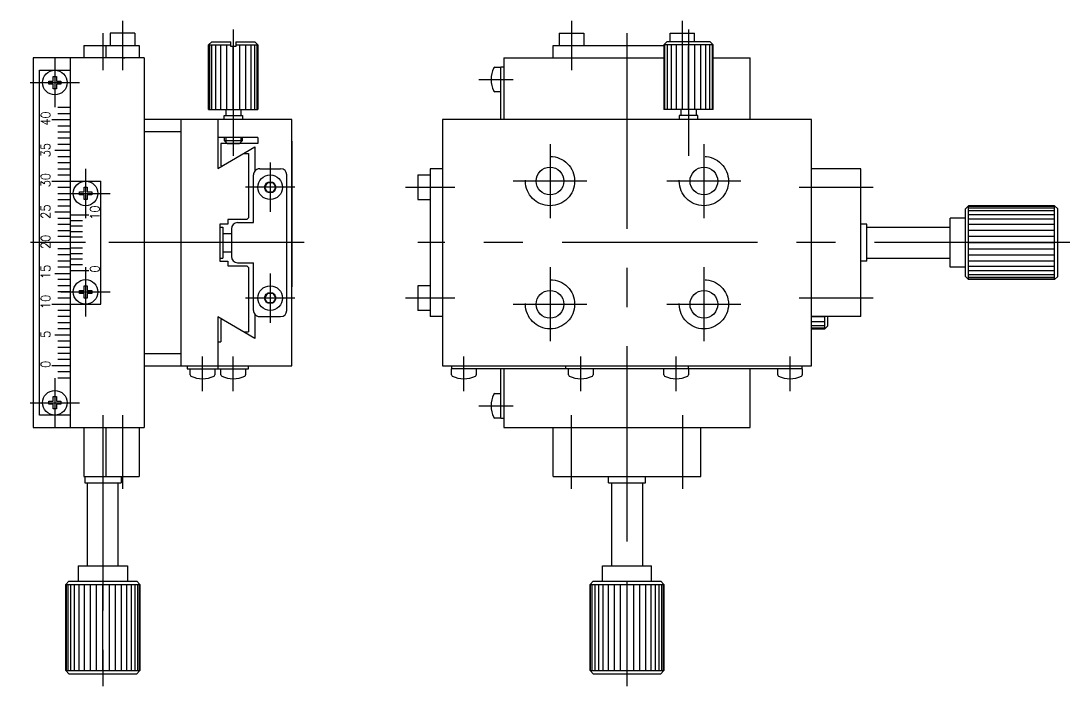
# Model space of a CAD drawing. Extents: x -146 to 241, y -146 to 101.
# Drawn here: x 70.7 to 241.2, y -72 to 36 of the extents above; entities that cross this region are included whole.
import ezdxf

# ---------------------------------------------------------------- set-up
doc = ezdxf.new("R2010")
doc.units = 0
doc.linetypes.add('CENTER', pattern=[50.8, 31.75, -6.35, 6.35, -6.35])
doc.linetypes.add('DASHED', pattern=[19.05, 12.7, -6.35])
doc.layers.get('0').update_dxf_attribs({"linetype": 'CONTINUOUS'})
doc.layers.add('CENTER', color=1, linetype='CENTER')
doc.styles.add('CONVERTER_1', font='txt.shx', dxfattribs={"width": 0.9})

# ---------------------------------------------------------------- blocks, each defined once
blk = doc.blocks.new('*U2')
at = {"color": 7, "linetype": 'CONTINUOUS', "style": 'CONVERTER_1', "width": 0.9}
blk.add_text('40', height=1.5, rotation=90, dxfattribs=at).set_placement((75.49, 18.99))
blk = doc.blocks.new('*U3')
at = {"color": 7, "linetype": 'CONTINUOUS', "style": 'CONVERTER_1', "width": 0.9}
blk.add_text('35', height=1.5, rotation=90, dxfattribs=at).set_placement((75.49, 13.88))
blk = doc.blocks.new('*U4')
at = {"color": 7, "linetype": 'CONTINUOUS', "style": 'CONVERTER_1', "width": 0.9}
blk.add_text('30', height=1.5, rotation=90, dxfattribs=at).set_placement((75.49, 8.99))
blk = doc.blocks.new('*U5')
at = {"color": 7, "linetype": 'CONTINUOUS', "style": 'CONVERTER_1', "width": 0.9}
blk.add_text('25', height=1.5, rotation=90, dxfattribs=at).set_placement((75.49, 3.88))
blk = doc.blocks.new('*U6')
at = {"color": 7, "linetype": 'CONTINUOUS', "style": 'CONVERTER_1', "width": 0.9}
blk.add_text('20', height=1.5, rotation=90, dxfattribs=at).set_placement((75.49, -1.01))
blk = doc.blocks.new('*U7')
at = {"color": 7, "linetype": 'CONTINUOUS', "style": 'CONVERTER_1', "width": 0.9}
blk.add_text('15', height=1.5, rotation=90, dxfattribs=at).set_placement((75.49, -5.9))
blk = doc.blocks.new('*U8')
at = {"color": 7, "linetype": 'CONTINUOUS', "style": 'CONVERTER_1', "width": 0.9}
blk.add_text('10', height=1.5, rotation=90, dxfattribs=at).set_placement((75.49, -10.79))
blk = doc.blocks.new('*U9')
at = {"color": 7, "linetype": 'CONTINUOUS', "style": 'CONVERTER_1', "width": 0.9}
blk.add_text('5', height=1.5, rotation=90, dxfattribs=at).set_placement((75.49, -15.45))
blk = doc.blocks.new('*U10')
at = {"color": 7, "linetype": 'CONTINUOUS', "style": 'CONVERTER_1', "width": 0.9}
blk.add_text('0', height=1.5, rotation=90, dxfattribs=at).set_placement((75.49, -20.34))
blk = doc.blocks.new('*U11')
at = {"color": 7, "linetype": 'CONTINUOUS', "style": 'CONVERTER_1', "width": 0.9}
blk.add_text('0', height=1.5, rotation=90, dxfattribs=at).set_placement((83.49, -4.84))
blk = doc.blocks.new('*U12')
at = {"color": 7, "linetype": 'CONTINUOUS', "style": 'CONVERTER_1', "width": 0.9}
blk.add_text('10', height=1.5, rotation=90, dxfattribs=at).set_placement((83.49, 3.71))

msp = doc.modelspace()

# ---------------------------------------------------------------- linework, layer by layer
at = {"color": 7, "linetype": 'CONTINUOUS'}
for p, q in [((85.24, 34), (85.24, 32)), ((87.24, 34), (85.24, 34)), ((89.24, 34), (87.24, 34)), ((89.24, 34), (89.24, 32)), ((101.74, 32.64), (101.24, 32.14)), ((101.74, 32.64), (104.84, 32.64)), ((104.84, 31.84), (104.84, 32.64)), ((105.64, 32.64), (105.64, 31.84)), ((105.64, 32.64), (108.74, 32.64)), ((109.24, 32.14), (108.74, 32.64)), ((158.22, 34), (158.22, 32)), ((158.22, 34), (162.22, 34)), ((162.22, 34), (162.22, 32)), ((175.22, 32.14), (175.72, 32.64)), ((182.72, 32.64), (175.72, 32.64)), ((176.22, 32.64), (176.22, 34)), ((176.22, 34), (180.22, 34)), ((180.22, 32.64), (180.22, 34)), ((182.72, 32.64), (183.22, 32.14)), ((80.94, 32), (87.24, 32)), ((80.94, 32), (80.94, 30)), ((80.94, 32), (80.94, 30)), ((84.54, 32), (84.54, 30)), ((87.24, 32), (89.94, 32)), ((89.94, 32), (89.94, 30)), ((101.24, 21.64), (101.24, 32.14)), ((101.24, 32.14), (104.84, 32.14)), ((101.37, 32.14), (101.37, 21.64)), ((101.77, 21.64), (101.77, 32.14)), ((102.41, 21.64), (102.41, 32.14)), ((103.24, 21.64), (103.24, 32.14)), ((104.2, 21.64), (104.2, 32.14)), ((105.24, 31.84), (104.84, 31.84)), ((105.24, 21.64), (105.24, 31.84)), ((105.64, 31.84), (105.24, 31.84)), ((105.64, 32.14), (109.24, 32.14)), ((106.27, 32.14), (106.27, 21.64)), ((107.24, 32.14), (107.24, 21.64)), ((108.07, 32.14), (108.07, 21.64)), ((108.7, 32.14), (108.7, 21.64)), ((109.1, 21.64), (109.1, 32.14)), ((109.24, 32.14), (109.24, 21.64)), ((157.22, 32), (175.22, 32)), ((157.22, 30), (157.22, 32)), ((175.22, 32.14), (175.22, 21.64)), ((183.22, 32.14), (175.22, 32.14)), ((175.36, 21.64), (175.36, 32.14)), ((175.76, 32.14), (175.76, 21.64)), ((176.4, 32.14), (176.4, 21.64)), ((177.22, 32.14), (177.22, 21.64)), ((178.19, 32.14), (178.19, 21.64)), ((179.22, 21.64), (179.22, 31.84)), ((180.26, 21.64), (180.26, 32.14)), ((181.22, 21.64), (181.22, 32.14)), ((182.05, 21.64), (182.05, 32.14)), ((182.69, 21.64), (182.69, 32.14)), ((183.09, 32.14), (183.09, 21.64)), ((183.22, 21.64), (183.22, 32.14)), ((72.74, 30), (72.74, -30)), ((90.74, 30), (72.74, 30)), ((78.74, 30), (78.74, 17.5)), ((87.24, 30), (80.94, 30)), ((89.94, 30), (87.04, 30)), ((87.24, 30), (87.24, 30)), ((87.34, 30), (87.64, 30)), ((88.04, 30), (87.34, 30)), ((90.74, 30), (89.94, 30)), ((90.74, 30), (90.74, -30)), ((149.22, 30), (157.22, 30)), ((149.22, 30), (149.22, 20)), ((157.22, 30), (175.22, 30)), ((183.22, 30), (189.22, 30)), ((189.22, 20), (189.22, 30)), ((73.74, -28), (73.74, 28)), ((73.74, 28), (78.74, 28)), ((147.73, 28.5), (148.72, 28.5)), ((148.72, 20), (148.72, 28.5)), ((149.22, 28.5), (148.72, 28.5)), ((75.24, 25.75), (75.24, 26.25)), ((75.24, 26.25), (75.99, 26.25)), ((75.99, 25.75), (75.24, 25.75)), ((75.99, 26.25), (75.99, 27)), ((75.99, 27), (76.49, 27)), ((75.99, 25), (75.99, 25.75)), ((76.49, 27), (76.49, 26.25)), ((76.49, 26.25), (77.24, 26.25)), ((77.24, 25.75), (76.49, 25.75)), ((76.49, 25.75), (76.49, 25)), ((77.24, 26.25), (77.24, 25.75)), ((76.49, 25), (75.99, 25)), ((148.72, 24.5), (147.73, 24.5)), ((76.74, 22), (78.74, 22)), ((76.74, 21), (78.74, 21)), ((101.24, 21.64), (101.37, 21.64)), ((101.37, 21.64), (104.01, 21.64)), ((103.74, 20.64), (106.74, 20.64)), ((103.74, 20), (103.74, 20.64)), ((104.01, 21.64), (105.24, 21.64)), ((104.01, 21.64), (104.01, 20.64)), ((105.24, 21.64), (106.46, 21.64)), ((106.46, 21.64), (109.24, 21.64)), ((106.46, 21.64), (106.46, 20.64)), ((106.74, 20.64), (106.74, 20)), ((178, 21.64), (175.22, 21.64)), ((180.72, 20.64), (177.72, 20.64)), ((177.72, 20.64), (177.72, 20)), ((178, 21.64), (178, 20.64)), ((179.22, 21.64), (178, 21.64)), ((180.45, 21.64), (179.22, 21.64)), ((183.09, 21.64), (180.45, 21.64)), ((180.45, 21.64), (180.45, 20.64)), ((180.72, 20), (180.72, 20.64)), ((183.22, 21.64), (183.09, 21.64)), ((75.74, 20), (78.74, 20)), ((76.74, 19), (78.74, 19)), ((102.74, 20), (90.74, 20)), ((90.74, 20), (90.74, -20)), ((96.74, 20), (96.74, -20)), ((114.74, 20), (102.74, 20)), ((102.74, 20), (102.74, 17)), ((114.74, -20), (114.74, 20)), ((149.22, 20), (139.22, 20)), ((139.22, 20), (139.22, 12)), ((189.22, 20), (149.22, 20)), ((199.22, 20), (189.22, 20)), ((199.22, 12), (199.22, 20)), ((76.74, 18), (78.74, 18)), ((78.74, 17.5), (78.74, 7.5)), ((96.74, 18), (90.74, 18)), ((103.24, 17.1), (102.74, 17.1)), ((109.24, 17.1), (103.24, 17.1)), ((103.74, 17.1), (103.24, 17.1)), ((103.74, 17.1), (103.74, 16.6)), ((104.01, 17.1), (103.74, 17.1)), ((105.24, 17.1), (104.01, 17.1)), ((107.74, 17.1), (104.74, 17.1)), ((106.74, 17.1), (106.46, 17.1)), ((106.74, 16.6), (106.74, 17.1)), ((109.24, 17.1), (109.24, 16.1)), ((76.74, 17), (78.74, 17)), ((76.74, 16), (78.74, 16)), ((102.74, 17), (102.74, 12.07)), ((102.74, 16), (102.74, 12.5)), ((102.74, 12.07), (108.74, 15.54)), ((109.24, 16.1), (103.24, 16.1)), ((103.24, 16.1), (103.24, 12.5)), ((103.74, 16.6), (104.24, 16.1)), ((103.74, 16.6), (106.74, 16.6)), ((105.24, 16.1), (103.74, 16.1)), ((104.24, 16.1), (106.24, 16.1)), ((107.24, 16.1), (105.24, 16.1)), ((106.24, 16.1), (106.74, 16.6)), ((108.74, 15.54), (108.74, 11.6)), ((114.74, 16.5), (114.74, 8.5)), ((76.24, 15), (78.74, 15)), ((76.74, 14), (78.74, 14)), ((106.94, 14.5), (107.74, 14.5)), ((107.74, 14.5), (107.74, 4.05)), ((76.74, 13), (78.74, 13)), ((76.74, 12), (78.74, 12)), ((103.24, 12.5), (103.48, 12.5)), ((109.54, 12), (112.94, 12)), ((137.22, 12), (137.22, -12)), ((139.22, 12), (137.22, 12)), ((139.22, 12), (139.22, -20)), ((207.22, 12), (199.22, 12)), ((199.22, 10), (199.22, 12)), ((207.22, 2.5), (207.22, 12)), ((76.74, 11), (78.74, 11)), ((108.54, 3.25), (108.54, 11)), ((113.94, -11), (113.94, 11)), ((135.22, 11), (137.22, 11)), ((135.22, 11), (135.22, 7)), ((75.74, 10), (83.74, 10)), ((76.74, 9), (78.74, 9)), ((80.99, 9), (81.49, 9)), ((80.99, 8.25), (80.99, 9)), ((81.49, 9), (81.49, 8.25)), ((83.74, -10), (83.74, 10)), ((110.79, 9.78), (110.34, 9)), ((110.79, 8.22), (110.34, 9)), ((110.79, 9.78), (111.69, 9.78)), ((111.69, 9.78), (112.14, 9)), ((112.14, 9), (111.69, 8.22)), ((199.22, 4), (199.22, 10)), ((76.74, 8), (78.74, 8)), ((76.74, 7), (78.74, 7)), ((78.74, 7.5), (78.74, -6.5)), ((80.24, 8.25), (80.99, 8.25)), ((80.24, 7.75), (80.24, 8.25)), ((80.99, 7.75), (80.24, 7.75)), ((80.99, 7), (80.99, 7.75)), ((81.49, 7), (80.99, 7)), ((81.49, 8.25), (82.24, 8.25)), ((81.49, 7.75), (81.49, 7)), ((82.24, 7.75), (81.49, 7.75)), ((82.24, 8.25), (82.24, 7.75)), ((111.69, 8.22), (110.79, 8.22)), ((114.74, 8.5), (114.74, -7.19)), ((135.22, 7), (137.22, 7)), ((76.74, 6), (78.74, 6)), ((199.22, 4), (199.22, 6)), ((224.72, 6), (224.22, 5.5)), ((224.22, -5.5), (224.22, 5.5)), ((224.72, 6), (238.72, 6)), ((238.72, 6), (224.72, 6)), ((224.72, 0), (224.72, 6)), ((224.72, 5.91), (238.72, 5.91)), ((224.72, 5.64), (238.72, 5.64)), ((224.72, 5.2), (238.72, 5.2)), ((238.72, 6), (239.22, 5.5)), ((238.72, 0), (238.72, 6)), ((239.22, 2), (239.22, 5.5)), ((76.24, 5), (78.74, 5)), ((76.74, 4), (78.74, 4)), ((78.74, 4.5), (81.74, 4.5)), ((78.74, 3.6), (80.74, 3.6)), ((104.34, 3.75), (104.34, 3)), ((107.44, 3.75), (104.34, 3.75)), ((107.74, 4.05), (107.44, 3.75)), ((199.22, 3), (199.22, 4)), ((224.22, 4), (221.72, 4)), ((224.22, 4), (221.72, 4)), ((221.72, -4), (221.72, 4)), ((221.72, 2.5), (221.72, 4)), ((224.22, -4), (224.22, 4)), ((224.72, 4.6), (238.72, 4.6)), ((224.72, 3.86), (238.72, 3.86)), ((76.74, 3), (78.74, 3)), ((76.74, 2), (78.74, 2)), ((80.74, 2.7), (78.74, 2.7)), ((78.74, 1.8), (80.74, 1.8)), ((104.34, 3), (103.04, 3)), ((103.04, 3), (103.04, 2.5)), ((103.04, 2.5), (103.54, 2.5)), ((103.04, 2.5), (103.04, -2.5)), ((103.54, 2.5), (103.54, 1.5)), ((104.94, 2.25), (104.94, 1.5)), ((105.94, 3.25), (108.54, 3.25)), ((199.22, 2.5), (199.22, 3)), ((199.22, -2.5), (199.22, 2.5)), ((208.22, 3), (207.22, 3)), ((207.22, -2.5), (207.22, 2.5)), ((208.22, 2.5), (208.22, 3)), ((208.22, 2.5), (221.72, 2.5)), ((208.22, -2.5), (208.22, 2.5)), ((224.72, 3), (238.72, 3)), ((224.72, 2.02), (238.72, 2.02)), ((239.22, -2), (239.22, 2)), ((78.74, 1), (76.74, 1)), ((80.74, 0.9), (78.74, 0.9)), ((103.54, 1.5), (104.94, 1.5)), ((103.54, 1.5), (103.54, -1.5)), ((104.94, 1.5), (104.94, -1.5)), ((224.72, 1.04), (238.72, 1.04)), ((78.74, 0), (75.74, 0)), ((78.74, -1), (76.74, -1)), ((81.24, 0), (78.74, 0)), ((80.74, -0.9), (78.74, -0.9)), ((103.54, -1.5), (104.94, -1.5)), ((103.54, -1.5), (103.54, -2.5)), ((104.94, -1.5), (104.94, -2.25)), ((224.72, 0), (238.72, 0)), ((224.72, -1.04), (224.72, 0)), ((238.72, -1.04), (224.72, -1.04)), ((224.72, -2.02), (224.72, -1.04)), ((238.72, -1.04), (238.72, 0)), ((238.72, -2.02), (238.72, -1.04)), ((78.74, -2), (76.74, -2)), ((78.74, -3), (76.74, -3)), ((80.74, -1.8), (78.74, -1.8)), ((80.74, -2.7), (78.74, -2.7)), ((103.04, -2.5), (103.04, -3)), ((103.04, -2.5), (103.54, -2.5)), ((103.04, -3), (104.34, -3)), ((104.34, -3), (104.34, -3.75)), ((105.94, -3.25), (108.54, -3.25)), ((108.54, -11), (108.54, -3.25)), ((199.22, -3), (199.22, -2.5)), ((199.22, -4), (199.22, -3)), ((207.22, -3), (207.22, -2.5)), ((207.22, -12), (207.22, -3)), ((208.22, -3), (207.22, -3)), ((208.22, -2.5), (221.72, -2.5)), ((208.22, -3), (208.22, -2.5)), ((238.72, -2.02), (224.72, -2.02)), ((224.72, -3), (224.72, -2.02)), ((238.72, -3), (224.72, -3)), ((224.72, -3.86), (224.72, -3)), ((238.72, -3), (238.72, -2.02)), ((238.72, -3.86), (238.72, -3)), ((239.22, -2.2), (239.22, -2)), ((239.22, -5.5), (239.22, -2.2)), ((76.24, -5), (78.74, -5)), ((78.74, -4), (76.74, -4)), ((80.74, -3.6), (78.74, -3.6)), ((78.74, -4.5), (81.74, -4.5)), ((104.34, -3.75), (107.44, -3.75)), ((107.74, -4.05), (107.44, -3.75)), ((107.74, -4.05), (107.74, -14.5)), ((199.22, -5), (199.22, -4)), ((199.22, -10), (199.22, -5)), ((224.22, -4), (221.72, -4)), ((238.72, -3.86), (224.72, -3.86)), ((224.72, -4.6), (224.72, -3.86)), ((238.72, -4.6), (224.72, -4.6)), ((224.72, -5.2), (224.72, -4.6)), ((238.72, -4.6), (238.72, -3.86)), ((238.72, -5.2), (238.72, -4.6)), ((78.74, -6), (76.74, -6)), ((78.74, -6.5), (78.74, -18.5)), ((224.22, -5.5), (224.72, -6)), ((238.72, -5.2), (224.72, -5.2)), ((224.72, -5.64), (224.72, -5.2)), ((238.72, -5.64), (224.72, -5.64)), ((224.72, -5.91), (224.72, -5.64)), ((238.72, -5.91), (224.72, -5.91)), ((224.72, -6), (224.72, -5.91)), ((238.72, -6), (224.72, -6)), ((238.72, -5.64), (238.72, -5.2)), ((238.72, -6), (239.22, -5.5)), ((238.72, -5.91), (238.72, -5.64)), ((238.72, -6), (238.72, -5.91)), ((78.74, -7), (76.74, -7)), ((78.74, -8), (76.74, -8)), ((80.24, -7.75), (80.99, -7.75)), ((80.24, -8.25), (80.24, -7.75)), ((80.99, -8.25), (80.24, -8.25)), ((80.99, -7), (81.49, -7)), ((80.99, -7.75), (80.99, -7)), ((80.99, -9), (80.99, -8.25)), ((81.49, -7), (81.49, -7.75)), ((81.49, -7.75), (82.24, -7.75)), ((81.49, -8.25), (81.49, -9)), ((82.24, -8.25), (81.49, -8.25)), ((82.24, -7.75), (82.24, -8.25)), ((110.79, -8.22), (110.34, -9)), ((110.79, -8.22), (111.69, -8.22)), ((111.69, -8.22), (112.14, -9)), ((137.22, -7), (135.22, -7)), ((135.22, -7), (135.22, -11)), ((75.74, -10), (83.74, -10)), ((78.74, -9), (76.74, -9)), ((81.49, -9), (80.99, -9)), ((110.79, -9.78), (110.34, -9)), ((111.69, -9.78), (110.79, -9.78)), ((112.14, -9), (111.69, -9.78)), ((199.22, -12), (199.22, -10)), ((78.74, -11), (76.74, -11)), ((108.74, -11.6), (108.74, -15.54)), ((137.22, -11), (135.22, -11)), ((78.74, -12), (76.74, -12)), ((78.74, -13), (76.74, -13)), ((102.74, -12.07), (102.74, -20.5)), ((108.74, -15.54), (102.74, -12.07)), ((103.24, -12.5), (103.24, -16.1)), ((103.48, -12.5), (103.24, -12.5)), ((109.54, -12), (112.94, -12)), ((139.22, -12), (137.22, -12)), ((207.22, -12), (199.22, -12)), ((199.22, -14), (199.22, -12)), ((199.22, -12), (201.36, -12)), ((199.22, -12.83), (201.36, -12.83)), ((199.22, -13.46), (201.36, -13.46)), ((201.36, -14), (201.36, -12)), ((201.86, -13.5), (201.36, -14)), ((201.86, -13.5), (201.86, -12)), ((78.74, -15), (76.24, -15)), ((78.74, -14), (76.74, -14)), ((106.94, -14.5), (107.74, -14.5)), ((201.36, -13.86), (199.22, -13.86)), ((199.22, -20), (199.22, -14)), ((199.22, -14), (201.36, -14)), ((78.74, -16), (76.74, -16)), ((78.74, -17), (76.74, -17)), ((102.74, -16.1), (103.24, -16.1)), ((78.74, -18), (76.74, -18)), ((78.74, -18.5), (78.74, -30)), ((90.74, -18), (96.74, -18)), ((78.74, -20), (75.74, -20)), ((78.74, -19), (76.74, -19)), ((90.74, -20), (114.74, -20)), ((97.74, -20), (97.74, -20.5)), ((100.74, -20), (102.24, -20)), ((107.74, -20.5), (107.74, -20)), ((139.22, -20), (149.22, -20)), ((140.72, -20), (140.72, -20.5)), ((149.22, -20), (187.72, -20)), ((159.22, -20), (159.22, -20.5)), ((179.22, -20), (187.72, -20)), ((179.22, -20.5), (179.22, -20)), ((187.72, -20), (199.22, -20)), ((187.72, -20), (199.22, -20)), ((197.72, -20.5), (197.72, -20)), ((78.74, -21), (76.74, -21)), ((78.74, -22), (76.74, -22)), ((97.74, -20.5), (102.74, -20.5)), ((98.24, -21.49), (98.24, -20.5)), ((102.24, -20.5), (102.24, -21.49)), ((102.74, -20.5), (103.24, -20.5)), ((103.24, -20.5), (107.74, -20.5)), ((103.24, -21.49), (103.24, -20.5)), ((107.24, -20.5), (107.24, -21.49)), ((197.72, -20.5), (140.72, -20.5)), ((140.72, -21.49), (140.72, -20.5)), ((144.72, -20.5), (144.72, -21.49)), ((148.72, -28.5), (148.72, -20.5)), ((149.22, -20.5), (149.22, -30)), ((159.72, -21.49), (159.72, -20.5)), ((163.72, -20.5), (163.72, -21.49)), ((175.22, -21.49), (175.22, -20.5)), ((179.22, -20.5), (179.22, -21.49)), ((189.22, -30), (189.22, -20.5)), ((193.72, -21.49), (193.72, -20.5)), ((197.72, -20.5), (197.72, -21.49)), ((75.99, -25), (76.49, -25)), ((75.99, -25.75), (75.99, -25)), ((76.49, -25), (76.49, -25.75)), ((147.73, -24.5), (148.72, -24.5)), ((75.24, -25.75), (75.99, -25.75)), ((75.24, -26.25), (75.24, -25.75)), ((75.99, -26.25), (75.24, -26.25)), ((75.99, -27), (75.99, -26.25)), ((76.49, -27), (75.99, -27)), ((76.49, -25.75), (77.24, -25.75)), ((76.49, -26.25), (76.49, -27)), ((77.24, -26.25), (76.49, -26.25)), ((77.24, -25.75), (77.24, -26.25)), ((78.74, -28), (73.74, -28)), ((148.72, -28.5), (147.73, -28.5)), ((148.72, -28.5), (149.22, -28.5)), ((72.74, -30), (80.74, -30)), ((80.14, -30), (90.74, -30)), ((80.94, -30), (90.74, -30)), ((80.94, -30), (80.94, -38)), ((80.94, -30), (80.94, -32)), ((84.54, -30), (84.54, -38)), ((89.94, -30), (89.94, -38)), ((89.94, -30), (90.74, -30)), ((149.22, -30), (155.22, -30)), ((155.22, -30), (157.22, -30)), ((157.22, -38), (157.22, -30)), ((157.22, -30), (159.22, -30)), ((159.22, -30), (164.22, -30)), ((164.22, -30), (165.22, -30)), ((165.22, -30), (166.22, -30)), ((166.22, -30), (166.72, -30)), ((166.72, -30), (171.72, -30)), ((171.72, -30), (172.22, -30)), ((172.22, -30), (173.22, -30)), ((173.22, -30), (179.22, -30)), ((179.22, -30), (181.22, -30)), ((181.22, -38), (181.22, -30)), ((181.22, -30), (183.22, -30)), ((183.22, -30), (189.22, -30)), ((80.94, -38), (84.54, -38)), ((81.14, -38), (81.14, -39)), ((81.14, -39), (87.04, -39)), ((81.54, -52.5), (81.54, -39)), ((84.54, -38), (89.94, -38)), ((86.54, -52.5), (86.54, -39)), ((87.04, -38), (87.04, -39)), ((157.22, -38), (166.22, -38)), ((166.22, -38), (166.72, -38)), ((166.22, -39), (166.22, -38)), ((166.22, -39), (166.72, -39)), ((166.72, -38), (171.72, -38)), ((166.72, -39), (166.72, -52.5)), ((166.72, -39), (171.72, -39)), ((171.72, -38), (181.22, -38)), ((171.72, -39), (171.72, -52.5)), ((171.72, -39), (172.22, -39)), ((172.22, -39), (172.22, -38)), ((80.04, -52.5), (80.04, -55)), ((80.04, -52.5), (80.04, -55)), ((80.04, -52.5), (88.04, -52.5)), ((80.04, -52.5), (81.54, -52.5)), ((81.54, -52.5), (86.54, -52.5)), ((86.54, -52.5), (88.04, -52.5)), ((88.04, -52.5), (88.04, -55)), ((165.22, -55), (165.22, -52.5)), ((165.22, -52.5), (173.22, -52.5)), ((171.72, -52.5), (173.22, -52.5)), ((173.22, -55), (173.22, -52.5)), ((173.22, -55), (173.22, -52.5)), ((78.54, -55), (78.04, -55.5)), ((78.04, -55.5), (78.04, -69.5)), ((78.04, -69.5), (78.04, -55.5)), ((78.04, -55.5), (84.04, -55.5)), ((78.13, -69.5), (78.13, -55.5)), ((78.4, -69.5), (78.4, -55.5)), ((78.54, -55), (89.54, -55)), ((78.84, -69.5), (78.84, -55.5)), ((79.44, -69.5), (79.44, -55.5)), ((80.04, -55), (88.04, -55)), ((80.18, -69.5), (80.18, -55.5)), ((81.04, -69.5), (81.04, -55.5)), ((82.02, -69.5), (82.02, -55.5)), ((83, -69.5), (83, -55.5)), ((84.04, -69.5), (84.04, -55.5)), ((84.04, -55.5), (85.08, -55.5)), ((85.08, -55.5), (85.08, -69.5)), ((85.08, -55.5), (86.06, -55.5)), ((86.06, -55.5), (86.06, -69.5)), ((86.06, -55.5), (87.04, -55.5)), ((87.04, -55.5), (87.04, -69.5)), ((87.04, -55.5), (87.89, -55.5)), ((87.89, -55.5), (87.89, -69.5)), ((87.89, -55.5), (88.63, -55.5)), ((88.63, -55.5), (88.63, -69.5)), ((88.63, -55.5), (89.23, -55.5)), ((89.23, -55.5), (89.23, -69.5)), ((89.23, -55.5), (89.68, -55.5)), ((90.04, -55.5), (89.54, -55)), ((89.68, -55.5), (89.68, -69.5)), ((89.68, -55.5), (89.95, -55.5)), ((89.95, -55.5), (89.95, -69.5)), ((89.95, -55.5), (90.04, -55.5)), ((90.04, -55.5), (90.04, -69.5)), ((163.72, -55), (163.22, -55.5)), ((163.22, -69.5), (163.22, -55.5)), ((163.22, -55.5), (163.32, -55.5)), ((163.32, -69.5), (163.32, -55.5)), ((163.32, -55.5), (163.59, -55.5)), ((163.59, -69.5), (163.59, -55.5)), ((163.59, -55.5), (164.03, -55.5)), ((163.72, -55), (174.72, -55)), ((164.03, -69.5), (164.03, -55.5)), ((164.03, -55.5), (164.63, -55.5)), ((164.63, -69.5), (164.63, -55.5)), ((164.63, -55.5), (165.37, -55.5)), ((165.22, -55), (173.22, -55)), ((165.37, -69.5), (165.37, -55.5)), ((165.37, -55.5), (166.22, -55.5)), ((166.22, -69.5), (166.22, -55.5)), ((166.22, -55.5), (167.2, -55.5)), ((167.2, -69.5), (167.2, -55.5)), ((167.2, -55.5), (168.18, -55.5)), ((168.18, -69.5), (168.18, -55.5)), ((168.18, -55.5), (169.22, -55.5)), ((169.22, -55.5), (169.22, -69.5)), ((169.22, -55.5), (175.22, -55.5)), ((170.27, -55.5), (170.27, -69.5)), ((171.25, -55.5), (171.25, -69.5)), ((172.22, -55.5), (172.22, -69.5)), ((173.08, -55.5), (173.08, -69.5)), ((173.82, -55.5), (173.82, -69.5)), ((174.42, -55.5), (174.42, -69.5)), ((175.22, -55.5), (174.72, -55)), ((174.86, -55.5), (174.86, -69.5)), ((175.13, -55.5), (175.13, -69.5)), ((175.22, -55.5), (175.22, -69.5)), ((175.22, -69.5), (175.22, -55.5)), ((78.04, -69.5), (84.04, -69.5)), ((78.54, -70), (78.04, -69.5)), ((84.04, -69.5), (85.08, -69.5)), ((85.08, -69.5), (86.06, -69.5)), ((86.06, -69.5), (87.04, -69.5)), ((87.04, -69.5), (87.89, -69.5)), ((87.89, -69.5), (88.63, -69.5)), ((88.63, -69.5), (89.23, -69.5)), ((89.23, -69.5), (89.68, -69.5)), ((89.54, -70), (90.04, -69.5)), ((89.68, -69.5), (89.95, -69.5)), ((89.95, -69.5), (90.04, -69.5)), ((163.22, -69.5), (163.32, -69.5)), ((163.22, -69.5), (163.72, -70)), ((163.32, -69.5), (163.59, -69.5)), ((163.59, -69.5), (164.03, -69.5)), ((164.03, -69.5), (164.63, -69.5)), ((164.63, -69.5), (165.37, -69.5)), ((165.37, -69.5), (166.22, -69.5)), ((166.22, -69.5), (167.2, -69.5)), ((167.2, -69.5), (168.18, -69.5)), ((168.18, -69.5), (169.22, -69.5)), ((169.22, -69.5), (175.22, -69.5)), ((175.22, -69.5), (174.72, -70)), ((78.54, -70), (82.04, -70)), ((82.04, -70), (86.04, -70)), ((86.04, -70), (86.24, -70)), ((86.24, -70), (89.54, -70)), ((163.72, -70), (167.02, -70)), ((167.02, -70), (167.22, -70)), ((167.22, -70), (171.22, -70)), ((171.22, -70), (174.72, -70))]:
    msp.add_line(p, q, dxfattribs=at)
at = {"color": 3, "linetype": 'CONTINUOUS'}
for p, q in [((104.01, 17.1), (104.01, 16.33)), ((106.47, 17.1), (106.47, 16.33))]:
    msp.add_line(p, q, dxfattribs=at)
at = {"color": 7, "linetype": 'CONTINUOUS'}
for centre, radius in [((76.24, 26), 2), ((156.72, 10), 2.25), ((181.72, 10), 2.25), ((111.24, 9), 2), ((81.24, 8), 2), ((111.24, 9), 0.9), ((81.24, -8), 2), ((111.24, -9), 2), ((111.24, -9), 0.9), ((156.72, -10), 2.25), ((181.72, -10), 2.25), ((76.24, -26), 2)]:
    msp.add_circle(centre, radius, dxfattribs=at)
at = {"color": 3, "linetype": 'DASHED'}
for centre in [(156.72, 10), (181.72, 10), (156.72, -10), (181.72, -10)]:
    msp.add_circle(centre, 4, dxfattribs=at)
at = {"color": 7, "linetype": 'CONTINUOUS'}
for centre, radius, start, end in [((151.48, 26.5), 4.35, 154.3284, 205.6716), ((147.73, 28.3), 0.2, 90, 154.3284), ((147.73, 24.7), 0.2, 205.6716, 270), ((109.54, 11), 1, 90, 143.1301), ((112.94, 11), 1, 0, 90), ((109.54, 11), 1, 143.1301, 180), ((105.94, 2.25), 1, 90, 180), ((105.94, -2.25), 1, 180, 270), ((109.54, -11), 1, 180, 216.8699), ((109.54, -11), 1, 216.8699, 270), ((112.94, -11), 1, 270, 0), ((98.44, -21.49), 0.2, 180, 244.3284), ((100.24, -17.75), 4.35, 244.3284, 295.6716), ((102.04, -21.49), 0.2, 295.6716, 0), ((103.44, -21.49), 0.2, 180, 244.3284), ((105.24, -17.75), 4.35, 244.3284, 295.6716), ((107.04, -21.49), 0.2, 295.6716, 0), ((140.92, -21.49), 0.2, 180, 244.3284), ((142.72, -17.75), 4.35, 244.3284, 295.6716), ((144.52, -21.49), 0.2, 295.6716, 0), ((159.92, -21.49), 0.2, 180, 244.3284), ((161.72, -17.75), 4.35, 244.3284, 295.6716), ((163.52, -21.49), 0.2, 295.6716, 0), ((175.42, -21.49), 0.2, 180, 244.3284), ((177.22, -17.75), 4.35, 244.3284, 295.6716), ((179.02, -21.49), 0.2, 295.6716, 0), ((193.92, -21.49), 0.2, 180, 244.3284), ((195.72, -17.75), 4.35, 244.3284, 295.6716), ((197.52, -21.49), 0.2, 295.6716, 0), ((151.48, -26.5), 4.35, 154.3284, 205.6716), ((147.73, -24.7), 0.2, 90, 154.3284), ((147.73, -28.3), 0.2, 205.6716, 270)]:
    msp.add_arc(centre, radius, start, end, dxfattribs=at)
at = {"layer": 'CENTER', "color": 1, "linetype": 'CENTER'}
for p, q in [((87.24, 36), (87.24, 28)), ((160.22, 36), (160.22, 28)), ((178.22, 28), (178.22, 36)), ((105.24, 34.64), (105.24, 14.1)), ((179.22, 34.64), (179.22, 14.1)), ((84.04, 34), (84.04, 28)), ((169.22, 34), (169.22, -72)), ((76.24, 30), (76.24, 22)), ((72.24, 26), (80.24, 26)), ((145.12, 26.5), (150.72, 26.5)), ((156.72, 16), (156.72, 4)), ((181.72, 16), (181.72, 4)), ((81.24, 12), (81.24, 4)), ((111.24, 13), (111.24, 5)), ((115.24, 9), (107.24, 9)), ((133.22, 9), (141.22, 9)), ((162.72, 10), (150.72, 10)), ((187.72, 10), (175.72, 10)), ((197.22, 9), (209.22, 9)), ((77.24, 8), (85.24, 8)), ((116.74, 0), (70.74, 0)), ((241.22, 0), (135.22, 0)), ((81.24, -4), (81.24, -12)), ((111.24, -5), (111.24, -13)), ((156.72, -4), (156.72, -16)), ((181.72, -4), (181.72, -16)), ((77.24, -8), (85.24, -8)), ((115.24, -9), (107.24, -9)), ((141.22, -9), (133.22, -9)), ((150.72, -10), (162.72, -10)), ((175.72, -10), (187.72, -10)), ((209.22, -9), (197.22, -9)), ((100.24, -24.1), (100.24, -18.5)), ((105.24, -24.1), (105.24, -18.5)), ((142.72, -24.1), (142.72, -18.5)), ((161.72, -24.1), (161.72, -18.5)), ((177.22, -24.1), (177.22, -18.5)), ((195.72, -24.1), (195.72, -18.5)), ((76.24, -22), (76.24, -30)), ((72.24, -26), (80.24, -26)), ((145.12, -26.5), (150.72, -26.5)), ((84.04, -28), (84.04, -72)), ((87.24, -28), (87.24, -40)), ((160.22, -40), (160.22, -28)), ((178.22, -28), (178.22, -40))]:
    msp.add_line(p, q, dxfattribs=at)

# ---------------------------------------------------------------- block references
at = {"color": 7, "linetype": 'CONTINUOUS'}
for name in ['*U2', '*U3', '*U4', '*U5', '*U12', '*U6', '*U7', '*U11', '*U8', '*U9', '*U10']:
    msp.add_blockref(name, (0, 0), dxfattribs=at)

doc.saveas('drawing.dxf')
